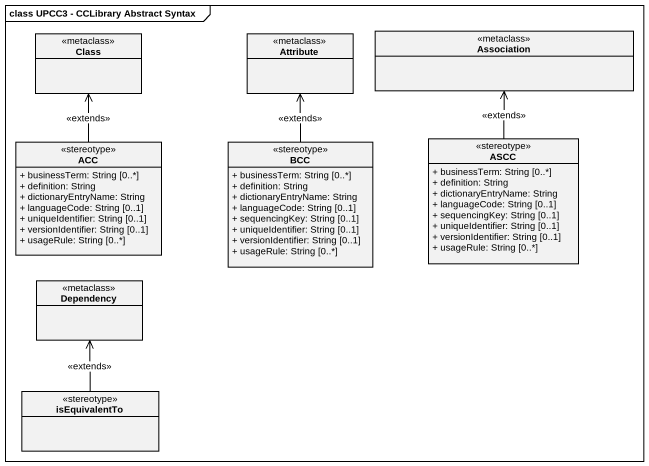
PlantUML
@startuml
mainframe class UPCC3 - CCLibrary Abstract Syntax
hide circle
hide empty members
skinparam classAttributeIconSize 0
class Association <<metaclass>>
class "Class" as Class_ <<metaclass>>
class Attribute <<metaclass>>
class ACC <<stereotype>> {
  + businessTerm: String [0..*]
  + definition: String
  + dictionaryEntryName: String
  + languageCode: String [0..1]
  + uniqueIdentifier: String [0..1]
  + versionIdentifier: String [0..1]
  + usageRule: String [0..*]
}
class BCC <<stereotype>> {
  + businessTerm: String [0..*]
  + definition: String
  + dictionaryEntryName: String
  + languageCode: String [0..1]
  + sequencingKey: String [0..1]
  + uniqueIdentifier: String [0..1]
  + versionIdentifier: String [0..1]
  + usageRule: String [0..*]
}
class ASCC <<stereotype>> {
  + businessTerm: String [0..*]
  + definition: String
  + dictionaryEntryName: String
  + languageCode: String [0..1]
  + sequencingKey: String [0..1]
  + uniqueIdentifier: String [0..1]
  + versionIdentifier: String [0..1]
  + usageRule: String [0..*]
}
class Dependency <<metaclass>>
class isEquivalentTo <<stereotype>>
ACC -up-> Class_ : <<extends>>
BCC -up-> Attribute : <<extends>>
ASCC -up-> Association : <<extends>>
isEquivalentTo -up-> Dependency : <<extends>>
@enduml
